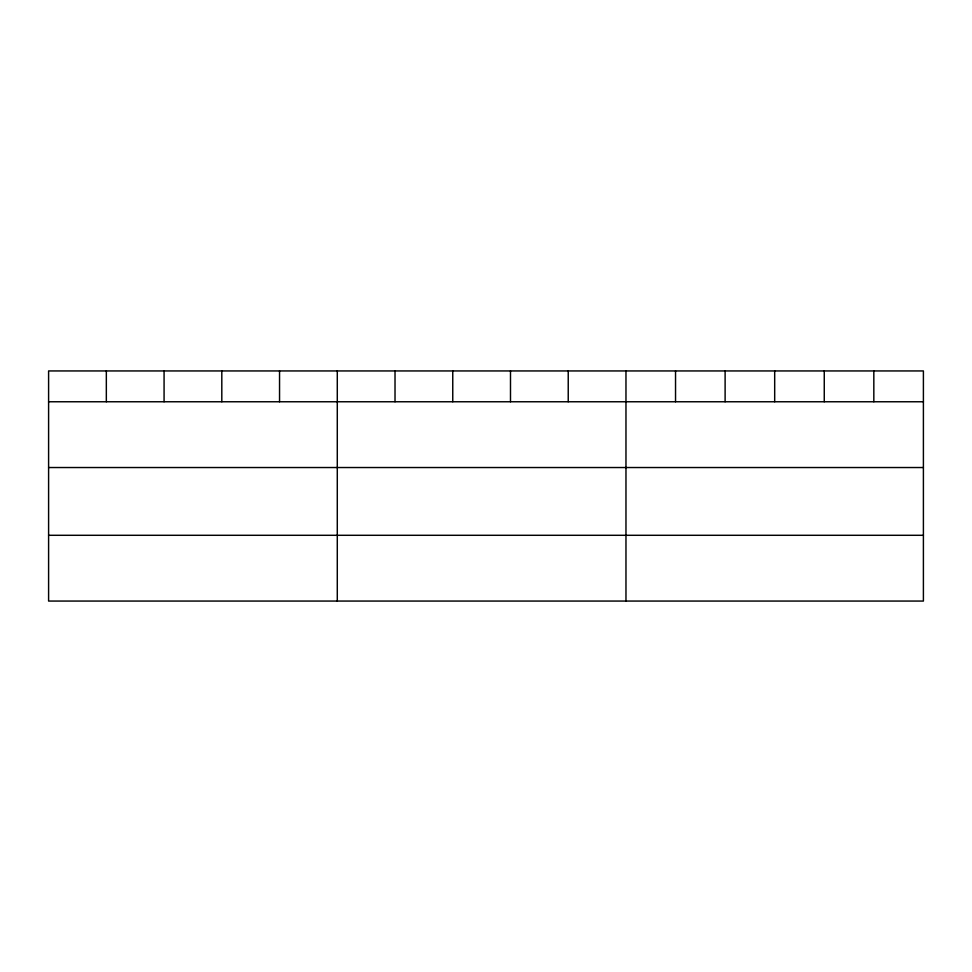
<?xml version="1.0" encoding="UTF-8"?>
<svg xmlns="http://www.w3.org/2000/svg" width="972" height="972" viewBox="0 0 972 972"><rect width="100%" height="100%" fill="white"/><g stroke="black" fill="none" stroke-linecap="round" stroke-linejoin="round"><path stroke-width="1.46" d="M923.4 401.764L923.4 601.061L48.6 601.061L48.6 370.94L923.4 370.94L923.4 401.764L48.6 401.764M48.6 467.532L923.4 467.532M48.6 535.293L923.4 535.293M873.828 370.94L873.828 401.764M824.256 370.94L824.256 401.764M774.684 370.94L774.684 401.764M725.112 370.94L725.112 401.764M675.54 370.94L675.54 401.764M625.968 370.94L625.968 601.061M568.231 370.94L568.231 401.764M510.494 370.94L510.494 401.764M452.758 370.94L452.758 401.764M395.021 370.94L395.021 401.764M337.284 370.94L337.284 601.061M279.547 370.94L279.547 401.764M221.81 370.94L221.81 401.764M164.074 370.94L164.074 401.764M106.337 370.94L106.337 401.764"/></g></svg>
